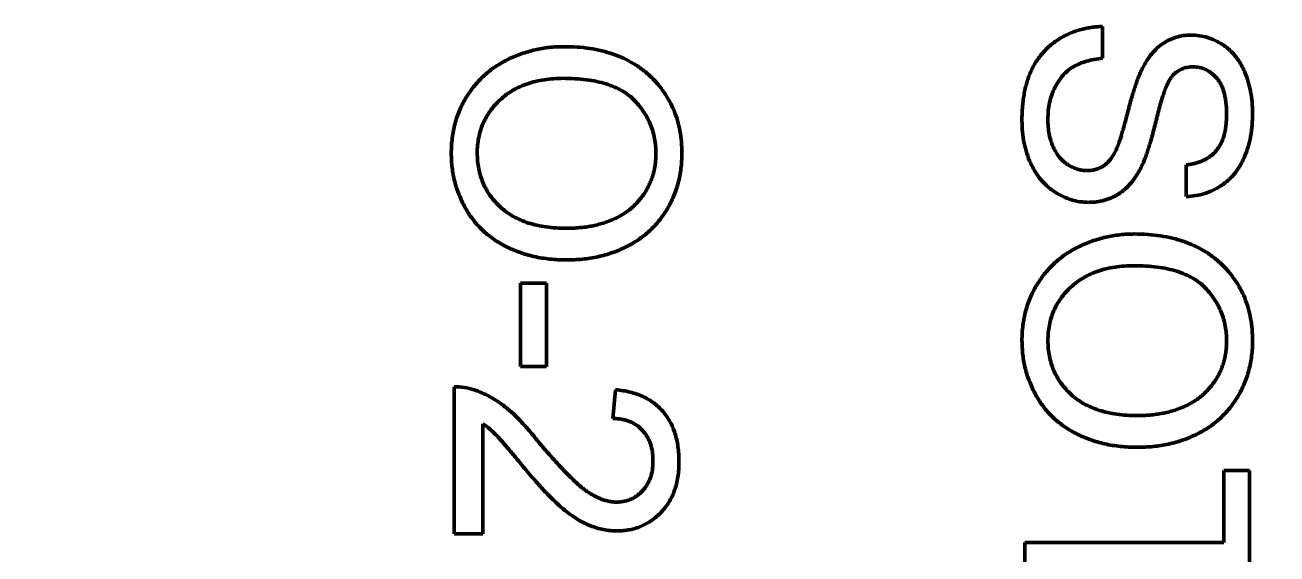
# Model space of a CAD drawing. Header units: millimetres. Extents: x 71 to 428, y 120 to 295.
# Drawn here: x 369.291 to 370.684, y 193.155 to 193.743 of the extents above; entities that cross this region are included whole.
import ezdxf

# ---------------------------------------------------------------- set-up
doc = ezdxf.new("R2010")
doc.units = ezdxf.units.MM
doc.header["$LTSCALE"] = 0.75
doc.layers.add('Dim', color=3, linetype='Continuous', lineweight=25)
doc.layers.add('Visible', color=7, linetype='Continuous', lineweight=50)
doc.styles.get("Standard").update_dxf_attribs({"font": 'arial.ttf'})
doc.dimstyles.new('Dim-ISO-25', dxfattribs={"dimtxt": 3.5, "dimasz": 3.5, "dimexe": 2.1, "dimexo": 2.1, "dimgap": 1.4, "dimtad": 1, "dimzin": 12, "dimdsep": 46, "dimtxsty": 'Standard', "dimcen": 0, "dimazin": 3, "dimtp": 0.1, "dimtm": 0.1, "dimtfac": 0.714286, "dimtmove": 0, "dimatfit": 3, "dimfxl": 1, "dimtzin": 12, "dimarcsym": 0})

# ---------------------------------------------------------------- blocks, each defined once
blk = doc.blocks.new('*D122')
at = {"color": 0, "linetype": 'ByBlock', "lineweight": -2}
for p, q in [((391.3964, 202.3983), (391.3964, 119.8711)), ((354.8964, 148.7044), (354.8964, 119.8711)), ((391.3964, 121.9711), (354.8964, 121.9711))]:
    blk.add_line(p, q, dxfattribs=at)
at = {"color": 0, "linetype": 'ByBlock'}
for points in [[(354.8964, 121.9711), (358.3964, 122.5544), (358.3964, 121.3878)], [(391.3964, 121.9711), (387.8964, 122.5544), (387.8964, 121.3878)]]:
    blk.add_solid(points, dxfattribs=at)
at = {"layer": 'Defpoints', "color": 0, "linetype": 'ByBlock'}
for p in [(391.3964, 204.4983), (354.8964, 150.8044)]:
    blk.add_point(p, dxfattribs=at)
at = {"color": 0, "linetype": 'ByBlock', "lineweight": -2, "insert": (373.1464, 125.1593), "char_height": 3.5, "attachment_point": 5}
blk.add_mtext('\\A0;36.5', dxfattribs=at)

msp = doc.modelspace()

# ---------------------------------------------------------------- linework, layer by layer
at = {"layer": 'Visible'}
for p, q in [((370.4898, 193.7411), (370.4898, 193.7058)), ((370.5828, 193.5519), (370.5828, 193.5872)), ((369.8424, 193.3628), (369.8424, 193.4558)), ((369.8424, 193.4558), (369.8713, 193.4558)), ((369.8713, 193.4558), (369.8713, 193.3628)), ((369.8713, 193.3628), (369.8424, 193.3628)), ((369.7687, 193.1769), (369.7687, 193.3404)), ((369.945, 193.3052), (369.9482, 193.3372)), ((369.8007, 193.2992), (369.8007, 193.1769)), ((370.6245, 193.1673), (370.6245, 193.2475)), ((370.6245, 193.2475), (370.6533, 193.2475)), ((370.6533, 193.2475), (370.6533, 193.0519)), ((369.8007, 193.1769), (369.7687, 193.1769)), ((370.4033, 193.1321), (370.4033, 193.1673)), ((370.4033, 193.1673), (370.6245, 193.1673))]:
    msp.add_line(p, q, dxfattribs=at)
at = {"layer": 'Visible', "extrusion": (0, 0, -1)}
msp.add_circle((-354.8964, 204.496), 47.93, dxfattribs=at)
at = {"layer": 'Visible'}
msp.add_arc((369.7706, 193.2774), 0.063, 71.1528, 91.7031, dxfattribs=at)
for points, knots in [([(370.4001, 193.6363), (370.4001, 193.6391), (370.4002, 193.6444), (370.4007, 193.6522), (370.4015, 193.6597), (370.4026, 193.6669), (370.4041, 193.6737), (370.4059, 193.6802), (370.408, 193.6864), (370.4105, 193.6922), (370.4133, 193.6977), (370.4164, 193.7029), (370.4199, 193.7078), (370.4237, 193.7123), (370.4278, 193.7167), (370.4323, 193.7206), (370.437, 193.7243), (370.4421, 193.7276), (370.4475, 193.7306), (370.453, 193.7333), (370.4587, 193.7356), (370.4646, 193.7374), (370.4707, 193.7389), (370.4769, 193.74), (370.4833, 193.7408), (370.4877, 193.741), (370.4898, 193.7411)], [0, 0, 0, 0, 0.052493, 0.102825, 0.151397, 0.198033, 0.242876, 0.285999, 0.327849, 0.368395, 0.407852, 0.446838, 0.485166, 0.523341, 0.561602, 0.59992, 0.638496, 0.677791, 0.71729, 0.756605, 0.796068, 0.835886, 0.875714, 0.916263, 0.95776, 1, 1, 1, 1]), ([(370.534, 193.6945), (370.5356, 193.6975), (370.5387, 193.7031), (370.5442, 193.7108), (370.5502, 193.7172), (370.5569, 193.7224), (370.5641, 193.7265), (370.5717, 193.7293), (370.5797, 193.7312), (370.5853, 193.7313), (370.5881, 193.7314)], [0, 0, 0, 0, 0.144805, 0.279512, 0.406394, 0.527502, 0.645393, 0.761885, 0.878942, 1, 1, 1, 1]), ([(370.5881, 193.7314), (370.5912, 193.7313), (370.5973, 193.7311), (370.6064, 193.729), (370.6151, 193.7256), (370.622, 193.7218), (370.6272, 193.7181), (370.631, 193.715), (370.6344, 193.7116), (370.6377, 193.7078), (370.6406, 193.7038), (370.6434, 193.6995), (370.6458, 193.6948), (370.6489, 193.6882), (370.652, 193.6794), (370.6546, 193.6683), (370.6562, 193.6567), (370.6564, 193.6487), (370.6565, 193.6446)], [0, 0, 0, 0, 0.074995, 0.149165, 0.223664, 0.300412, 0.33957, 0.378921, 0.418096, 0.45823, 0.498427, 0.539708, 0.582216, 0.625824, 0.715481, 0.807384, 0.901634, 1, 1, 1, 1]), ([(369.7655, 193.6), (369.7655, 193.6029), (369.7656, 193.6086), (369.7665, 193.617), (369.7677, 193.6252), (369.7696, 193.6332), (369.772, 193.6409), (369.7749, 193.6484), (369.7783, 193.6557), (369.7823, 193.6627), (369.7867, 193.6693), (369.7915, 193.6756), (369.7967, 193.6815), (369.8024, 193.6869), (369.8083, 193.692), (369.8147, 193.6965), (369.8214, 193.7007), (369.8285, 193.7045), (369.8358, 193.7078), (369.8433, 193.7107), (369.8509, 193.7131), (369.8586, 193.7151), (369.8664, 193.7167), (369.8743, 193.7178), (369.8823, 193.7185), (369.8877, 193.7186), (369.8904, 193.7186)], [0, 0, 0, 0, 0.044697, 0.088534, 0.131409, 0.173814, 0.215715, 0.257247, 0.298848, 0.340604, 0.382029, 0.42297, 0.463632, 0.504048, 0.544591, 0.584964, 0.626265, 0.667979, 0.709943, 0.751382, 0.792619, 0.833948, 0.875008, 0.916446, 0.957907, 1, 1, 1, 1]), ([(369.8904, 193.7186), (369.8954, 193.7185), (369.9052, 193.7184), (369.9194, 193.7168), (369.9328, 193.7142), (369.9453, 193.7105), (369.957, 193.7059), (369.9679, 193.7002), (369.9779, 193.6934), (369.9871, 193.6857), (369.9952, 193.677), (370.0024, 193.6678), (370.0084, 193.658), (370.0134, 193.6475), (370.0172, 193.6365), (370.0199, 193.6248), (370.0216, 193.6125), (370.0218, 193.6042), (370.0219, 193.5999)], [0, 0, 0, 0, 0.075226, 0.146575, 0.2145, 0.27953, 0.342403, 0.403496, 0.463762, 0.523864, 0.583252, 0.641302, 0.698898, 0.756295, 0.814628, 0.874325, 0.935783, 1, 1, 1, 1]), ([(370.4898, 193.7058), (370.4867, 193.7054), (370.4806, 193.7047), (370.472, 193.7026), (370.4642, 193.6999), (370.4572, 193.6966), (370.4511, 193.6922), (370.4456, 193.6869), (370.4408, 193.6804), (370.4365, 193.6732), (370.4332, 193.6651), (370.4307, 193.6565), (370.4292, 193.6473), (370.429, 193.6411), (370.4289, 193.6379)], [0, 0, 0, 0, 0.093796, 0.180188, 0.260363, 0.334847, 0.407093, 0.481448, 0.559271, 0.64227, 0.728586, 0.815978, 0.906035, 1, 1, 1, 1]), ([(370.5904, 193.6962), (370.5882, 193.6961), (370.584, 193.6959), (370.5781, 193.6941), (370.5727, 193.6913), (370.5698, 193.6886), (370.5683, 193.6872)], [0, 0, 0, 0, 0.262741, 0.509957, 0.753327, 1, 1, 1, 1]), ([(370.6277, 193.6432), (370.6276, 193.6455), (370.6276, 193.6498), (370.627, 193.656), (370.6262, 193.6617), (370.625, 193.667), (370.6235, 193.6719), (370.6216, 193.6763), (370.6194, 193.6801), (370.6168, 193.6836), (370.614, 193.6865), (370.611, 193.6891), (370.608, 193.6913), (370.6047, 193.6931), (370.6013, 193.6945), (370.5978, 193.6954), (370.5941, 193.6961), (370.5916, 193.6961), (370.5904, 193.6962)], [0, 0, 0, 0, 0.091511, 0.177143, 0.257108, 0.331198, 0.400592, 0.465625, 0.526973, 0.585443, 0.641399, 0.695044, 0.746782, 0.796959, 0.847545, 0.897439, 0.947649, 1, 1, 1, 1]), ([(369.89, 193.6834), (369.8864, 193.6833), (369.8793, 193.6832), (369.8691, 193.682), (369.8594, 193.6802), (369.8503, 193.6776), (369.8418, 193.6743), (369.8339, 193.6702), (369.8265, 193.6654), (369.8199, 193.6598), (369.8139, 193.6537), (369.8086, 193.6472), (369.8042, 193.6403), (369.8006, 193.633), (369.7978, 193.6253), (369.7958, 193.6173), (369.7945, 193.6088), (369.7944, 193.6031), (369.7943, 193.6002)], [0, 0, 0, 0, 0.075964, 0.148125, 0.217201, 0.2833, 0.347202, 0.4093, 0.470426, 0.531588, 0.591739, 0.650258, 0.707303, 0.764208, 0.821148, 0.879119, 0.938423, 1, 1, 1, 1]), ([(369.993, 193.5997), (369.993, 193.6025), (369.9929, 193.608), (369.9917, 193.6162), (369.9898, 193.6241), (369.9873, 193.6316), (369.9839, 193.6389), (369.9797, 193.6458), (369.9749, 193.6525), (369.9694, 193.6588), (369.963, 193.6647), (369.9554, 193.6697), (369.9469, 193.6739), (369.9374, 193.6774), (369.927, 193.6801), (369.9155, 193.682), (369.9031, 193.6831), (369.8945, 193.6833), (369.89, 193.6834)], [0, 0, 0, 0, 0.055943, 0.110382, 0.164048, 0.216759, 0.269601, 0.323009, 0.377581, 0.433449, 0.490922, 0.550625, 0.613117, 0.679861, 0.751358, 0.828261, 0.910795, 1, 1, 1, 1]), ([(370.5063, 193.6074), (370.5067, 193.6083), (370.5075, 193.6103), (370.5086, 193.6137), (370.51, 193.6178), (370.5114, 193.6225), (370.5129, 193.628), (370.5147, 193.6342), (370.5165, 193.6411), (370.5184, 193.6485), (370.5204, 193.6559), (370.5224, 193.6631), (370.5244, 193.6696), (370.5264, 193.6757), (370.5283, 193.6811), (370.5302, 193.6861), (370.532, 193.6905), (370.5334, 193.6932), (370.534, 193.6945)], [0, 0, 0, 0, 0.0312, 0.070487, 0.117215, 0.171576, 0.234122, 0.303963, 0.382156, 0.467646, 0.554335, 0.635074, 0.710037, 0.779092, 0.842966, 0.901001, 0.953246, 1, 1, 1, 1]), ([(370.5683, 193.6872), (370.5675, 193.6863), (370.5659, 193.6844), (370.5637, 193.6809), (370.5615, 193.6764), (370.5594, 193.6711), (370.5572, 193.6649), (370.5549, 193.6579), (370.5527, 193.6499), (370.5505, 193.6413), (370.5484, 193.6326), (370.5462, 193.6243), (370.5442, 193.6168), (370.5422, 193.6099), (370.5402, 193.6036), (370.5383, 193.5981), (370.5365, 193.5933), (370.5353, 193.5903), (370.5347, 193.5889)], [0, 0, 0, 0, 0.032743, 0.07241, 0.119611, 0.174673, 0.237345, 0.308352, 0.38763, 0.474784, 0.563332, 0.645136, 0.720203, 0.789134, 0.851497, 0.907331, 0.956969, 1, 1, 1, 1]), ([(370.6565, 193.6446), (370.6564, 193.6402), (370.6562, 193.6315), (370.6546, 193.619), (370.6517, 193.6072), (370.6486, 193.598), (370.6453, 193.5912), (370.6428, 193.5864), (370.6399, 193.5819), (370.6368, 193.5777), (370.6334, 193.5738), (370.6297, 193.5703), (370.6259, 193.567), (370.6203, 193.563), (370.6129, 193.5588), (370.6034, 193.5552), (370.5933, 193.5527), (370.5863, 193.5522), (370.5828, 193.5519)], [0, 0, 0, 0, 0.100475, 0.195644, 0.286083, 0.372983, 0.415026, 0.456052, 0.495939, 0.535566, 0.574087, 0.612519, 0.651081, 0.689513, 0.766237, 0.84235, 0.919974, 1, 1, 1, 1]), ([(370.5828, 193.5872), (370.5846, 193.5874), (370.5881, 193.5879), (370.5932, 193.589), (370.5979, 193.5905), (370.6023, 193.5923), (370.6063, 193.5944), (370.61, 193.597), (370.6133, 193.5999), (370.6164, 193.6031), (370.619, 193.6067), (370.6214, 193.6108), (370.6233, 193.6152), (370.6249, 193.62), (370.6261, 193.6253), (370.6271, 193.6309), (370.6275, 193.6369), (370.6276, 193.6411), (370.6277, 193.6432)], [0, 0, 0, 0, 0.067155, 0.131403, 0.192732, 0.251253, 0.307704, 0.362699, 0.417778, 0.472304, 0.527873, 0.58523, 0.645057, 0.707952, 0.774434, 0.84494, 0.920404, 1, 1, 1, 1]), ([(370.4743, 193.5455), (370.471, 193.5457), (370.4645, 193.5459), (370.455, 193.5482), (370.4457, 193.5517), (370.4383, 193.5558), (370.4327, 193.5597), (370.4287, 193.5629), (370.425, 193.5665), (370.4214, 193.5704), (370.4181, 193.5746), (370.4151, 193.5791), (370.4123, 193.5839), (370.4089, 193.5908), (370.4053, 193.5999), (370.4023, 193.6115), (370.4004, 193.6237), (370.4002, 193.6321), (370.4001, 193.6363)], [0, 0, 0, 0, 0.074816, 0.148535, 0.223872, 0.301297, 0.340894, 0.38034, 0.420127, 0.45995, 0.500831, 0.541907, 0.584439, 0.62808, 0.717267, 0.80786, 0.901925, 1, 1, 1, 1]), ([(370.4289, 193.6379), (370.429, 193.6351), (370.4291, 193.6295), (370.4303, 193.6216), (370.4321, 193.6141), (370.4347, 193.6072), (370.4379, 193.6009), (370.4417, 193.5955), (370.4461, 193.5909), (370.4511, 193.5872), (370.4563, 193.5844), (370.4616, 193.5823), (370.4671, 193.581), (370.4707, 193.5809), (370.4726, 193.5808)], [0, 0, 0, 0, 0.105584, 0.205868, 0.300947, 0.393002, 0.480949, 0.562874, 0.641461, 0.717742, 0.791772, 0.862716, 0.931777, 1, 1, 1, 1]), ([(369.8933, 193.4814), (369.8902, 193.4815), (369.884, 193.4816), (369.875, 193.4823), (369.8662, 193.4835), (369.8576, 193.4851), (369.8493, 193.4873), (369.8412, 193.4899), (369.8334, 193.493), (369.8258, 193.4966), (369.8186, 193.5006), (369.8118, 193.505), (369.8055, 193.5098), (369.7996, 193.515), (369.7942, 193.5206), (369.7893, 193.5266), (369.7847, 193.533), (369.7807, 193.5398), (369.7772, 193.5468), (369.774, 193.554), (369.7714, 193.5613), (369.7692, 193.5688), (369.7676, 193.5764), (369.7663, 193.5842), (369.7656, 193.592), (369.7655, 193.5974), (369.7655, 193.6)], [0, 0, 0, 0, 0.04756, 0.093962, 0.139112, 0.183626, 0.227457, 0.270703, 0.313611, 0.35626, 0.398366, 0.439557, 0.480045, 0.519888, 0.559658, 0.599421, 0.639208, 0.679668, 0.72002, 0.759859, 0.79956, 0.839199, 0.878956, 0.918794, 0.959083, 1, 1, 1, 1]), ([(369.7943, 193.6002), (369.7944, 193.5972), (369.7946, 193.5914), (369.7958, 193.5828), (369.7979, 193.5747), (369.8006, 193.5669), (369.8044, 193.5596), (369.8087, 193.5527), (369.8141, 193.5462), (369.8201, 193.5401), (369.8269, 193.5346), (369.8344, 193.5297), (369.8427, 193.5257), (369.8515, 193.5223), (369.8611, 193.5198), (369.8713, 193.518), (369.8822, 193.5169), (369.8897, 193.5168), (369.8935, 193.5167)], [0, 0, 0, 0, 0.061055, 0.119545, 0.176806, 0.232956, 0.288583, 0.344667, 0.401662, 0.46054, 0.520477, 0.581213, 0.643431, 0.707961, 0.775371, 0.846414, 0.921152, 1, 1, 1, 1]), ([(370.0219, 193.5999), (370.0218, 193.5971), (370.0217, 193.5914), (370.021, 193.5832), (370.0197, 193.5751), (370.0179, 193.5672), (370.0156, 193.5596), (370.0128, 193.5521), (370.0094, 193.5449), (370.0056, 193.5379), (370.0013, 193.5312), (369.9965, 193.525), (369.9914, 193.5191), (369.9859, 193.5136), (369.9799, 193.5085), (369.9736, 193.5039), (369.9669, 193.4996), (369.9597, 193.4958), (369.9523, 193.4924), (369.9446, 193.4895), (369.9367, 193.487), (369.9285, 193.4849), (369.92, 193.4834), (369.9113, 193.4822), (369.9024, 193.4816), (369.8963, 193.4815), (369.8933, 193.4814)], [0, 0, 0, 0, 0.043099, 0.085587, 0.126908, 0.167967, 0.20845, 0.249025, 0.289281, 0.33001, 0.370598, 0.410466, 0.450033, 0.489688, 0.529116, 0.569037, 0.609703, 0.650759, 0.692509, 0.734219, 0.776707, 0.819552, 0.863351, 0.907839, 0.953334, 1, 1, 1, 1]), ([(369.8935, 193.5167), (369.896, 193.5167), (369.9009, 193.5168), (369.908, 193.5173), (369.9149, 193.518), (369.9216, 193.5191), (369.9281, 193.5206), (369.9343, 193.5223), (369.9402, 193.5243), (369.946, 193.5267), (369.9514, 193.5293), (369.9566, 193.5323), (369.9614, 193.5356), (369.9659, 193.539), (369.97, 193.5429), (369.9739, 193.547), (369.9775, 193.5515), (369.9807, 193.5562), (369.9836, 193.5611), (369.9861, 193.5661), (369.9883, 193.5713), (369.99, 193.5767), (369.9914, 193.5823), (369.9924, 193.5879), (369.9929, 193.5938), (369.993, 193.5977), (369.993, 193.5997)], [0, 0, 0, 0, 0.050852, 0.099752, 0.147438, 0.194086, 0.239171, 0.28334, 0.326577, 0.368936, 0.410572, 0.451051, 0.490877, 0.530044, 0.568937, 0.607578, 0.64642, 0.685679, 0.724799, 0.763513, 0.802173, 0.84074, 0.879649, 0.919071, 0.959098, 1, 1, 1, 1]), ([(370.4726, 193.5808), (370.4744, 193.5809), (370.4779, 193.581), (370.483, 193.5821), (370.4878, 193.5842), (370.4922, 193.5868), (370.4963, 193.5905), (370.5001, 193.5952), (370.5035, 193.6009), (370.5053, 193.6052), (370.5063, 193.6074)], [0, 0, 0, 0, 0.117768, 0.230176, 0.339843, 0.450625, 0.566943, 0.696021, 0.839438, 1, 1, 1, 1]), ([(370.5347, 193.5889), (370.5339, 193.5871), (370.5323, 193.5836), (370.5295, 193.5786), (370.5266, 193.5739), (370.5235, 193.5696), (370.5203, 193.5657), (370.5169, 193.5622), (370.5133, 193.5589), (370.5095, 193.5561), (370.5056, 193.5536), (370.5016, 193.5514), (370.4974, 193.5497), (370.493, 193.5481), (370.4885, 193.547), (370.4839, 193.5461), (370.4791, 193.5456), (370.4759, 193.5456), (370.4743, 193.5455)], [0, 0, 0, 0, 0.074931, 0.147078, 0.216364, 0.282503, 0.346688, 0.408836, 0.469262, 0.528432, 0.587001, 0.644416, 0.702189, 0.759767, 0.81849, 0.877633, 0.93802, 1, 1, 1, 1]), ([(370.4001, 193.3917), (370.4001, 193.3946), (370.4002, 193.4003), (370.4011, 193.4087), (370.4024, 193.4169), (370.4042, 193.4248), (370.4066, 193.4326), (370.4095, 193.4401), (370.4129, 193.4473), (370.4169, 193.4543), (370.4213, 193.461), (370.4261, 193.4673), (370.4313, 193.4731), (370.437, 193.4785), (370.4429, 193.4836), (370.4493, 193.4882), (370.456, 193.4924), (370.4631, 193.4961), (370.4704, 193.4995), (370.4779, 193.5023), (370.4855, 193.5048), (370.4932, 193.5068), (370.501, 193.5084), (370.5089, 193.5094), (370.5169, 193.5102), (370.5223, 193.5103), (370.525, 193.5103)], [0, 0, 0, 0, 0.044697, 0.088534, 0.131409, 0.173814, 0.215715, 0.257247, 0.298848, 0.340604, 0.382029, 0.42297, 0.463632, 0.504048, 0.544591, 0.584964, 0.626265, 0.667979, 0.709943, 0.751382, 0.792619, 0.833948, 0.875008, 0.916446, 0.957907, 1, 1, 1, 1]), ([(370.525, 193.5103), (370.53, 193.5102), (370.5398, 193.51), (370.554, 193.5084), (370.5674, 193.5059), (370.5799, 193.5022), (370.5916, 193.4975), (370.6026, 193.4919), (370.6126, 193.4851), (370.6217, 193.4773), (370.6298, 193.4687), (370.637, 193.4595), (370.6431, 193.4496), (370.648, 193.4392), (370.6518, 193.4281), (370.6545, 193.4164), (370.6562, 193.4042), (370.6564, 193.3958), (370.6565, 193.3915)], [0, 0, 0, 0, 0.075226, 0.146575, 0.2145, 0.27953, 0.342403, 0.403496, 0.463762, 0.523864, 0.583252, 0.641302, 0.698898, 0.756295, 0.814628, 0.874325, 0.935783, 1, 1, 1, 1]), ([(370.5246, 193.475), (370.521, 193.475), (370.514, 193.4749), (370.5037, 193.4737), (370.494, 193.4718), (370.4849, 193.4693), (370.4764, 193.4659), (370.4685, 193.4619), (370.4612, 193.457), (370.4545, 193.4515), (370.4485, 193.4454), (370.4432, 193.4389), (370.4388, 193.4319), (370.4352, 193.4247), (370.4324, 193.417), (370.4304, 193.4089), (370.4292, 193.4005), (370.429, 193.3948), (370.4289, 193.3918)], [0, 0, 0, 0, 0.075964, 0.148125, 0.217201, 0.2833, 0.347202, 0.4093, 0.470426, 0.531588, 0.591739, 0.650258, 0.707303, 0.764208, 0.821148, 0.879119, 0.938423, 1, 1, 1, 1]), ([(370.6277, 193.3913), (370.6276, 193.3941), (370.6275, 193.3997), (370.6263, 193.4079), (370.6244, 193.4157), (370.6219, 193.4233), (370.6185, 193.4305), (370.6144, 193.4375), (370.6096, 193.4442), (370.604, 193.4505), (370.5976, 193.4564), (370.59, 193.4614), (370.5815, 193.4656), (370.5721, 193.4691), (370.5616, 193.4718), (370.5501, 193.4736), (370.5377, 193.4748), (370.5291, 193.475), (370.5246, 193.475)], [0, 0, 0, 0, 0.055943, 0.110382, 0.164048, 0.216759, 0.269601, 0.323009, 0.377581, 0.433449, 0.490922, 0.550625, 0.613117, 0.679861, 0.751358, 0.828261, 0.910795, 1, 1, 1, 1]), ([(370.5279, 193.2731), (370.5248, 193.2732), (370.5187, 193.2733), (370.5096, 193.274), (370.5008, 193.2752), (370.4922, 193.2768), (370.4839, 193.279), (370.4758, 193.2816), (370.468, 193.2847), (370.4604, 193.2882), (370.4532, 193.2922), (370.4465, 193.2966), (370.4401, 193.3015), (370.4342, 193.3066), (370.4288, 193.3122), (370.4239, 193.3183), (370.4193, 193.3247), (370.4153, 193.3314), (370.4118, 193.3385), (370.4086, 193.3457), (370.406, 193.353), (370.4038, 193.3605), (370.4022, 193.3681), (370.401, 193.3758), (370.4003, 193.3837), (370.4002, 193.389), (370.4001, 193.3917)], [0, 0, 0, 0, 0.04756, 0.093962, 0.139112, 0.183626, 0.227457, 0.270703, 0.313611, 0.35626, 0.398366, 0.439557, 0.480045, 0.519888, 0.559658, 0.599421, 0.639208, 0.679668, 0.72002, 0.759859, 0.79956, 0.839199, 0.878956, 0.918794, 0.959083, 1, 1, 1, 1]), ([(370.4289, 193.3918), (370.429, 193.3889), (370.4292, 193.383), (370.4304, 193.3745), (370.4325, 193.3664), (370.4352, 193.3586), (370.439, 193.3513), (370.4434, 193.3443), (370.4487, 193.3379), (370.4547, 193.3317), (370.4615, 193.3262), (370.469, 193.3214), (370.4773, 193.3174), (370.4861, 193.314), (370.4957, 193.3115), (370.5059, 193.3096), (370.5168, 193.3085), (370.5243, 193.3084), (370.5282, 193.3084)], [0, 0, 0, 0, 0.061055, 0.119545, 0.176806, 0.232956, 0.288583, 0.344667, 0.401662, 0.46054, 0.520477, 0.581213, 0.643431, 0.707961, 0.775371, 0.846414, 0.921152, 1, 1, 1, 1]), ([(370.6565, 193.3915), (370.6565, 193.3887), (370.6564, 193.3831), (370.6556, 193.3748), (370.6543, 193.3668), (370.6525, 193.3589), (370.6502, 193.3512), (370.6474, 193.3438), (370.644, 193.3366), (370.6402, 193.3296), (370.6359, 193.3229), (370.6312, 193.3166), (370.626, 193.3108), (370.6205, 193.3052), (370.6146, 193.3002), (370.6083, 193.2955), (370.6015, 193.2913), (370.5944, 193.2875), (370.5869, 193.2841), (370.5792, 193.2812), (370.5713, 193.2787), (370.5631, 193.2766), (370.5546, 193.2751), (370.5459, 193.2739), (370.537, 193.2733), (370.531, 193.2732), (370.5279, 193.2731)], [0, 0, 0, 0, 0.043099, 0.085587, 0.126908, 0.167967, 0.20845, 0.249025, 0.289281, 0.33001, 0.370598, 0.410466, 0.450033, 0.489688, 0.529116, 0.569037, 0.609703, 0.650759, 0.692509, 0.734219, 0.776707, 0.819552, 0.863351, 0.907839, 0.953334, 1, 1, 1, 1]), ([(370.5282, 193.3084), (370.5306, 193.3084), (370.5355, 193.3084), (370.5426, 193.309), (370.5495, 193.3097), (370.5562, 193.3108), (370.5627, 193.3123), (370.5689, 193.3139), (370.5749, 193.316), (370.5806, 193.3184), (370.586, 193.321), (370.5912, 193.324), (370.596, 193.3272), (370.6005, 193.3307), (370.6047, 193.3346), (370.6085, 193.3387), (370.6121, 193.3431), (370.6153, 193.3478), (370.6183, 193.3527), (370.6208, 193.3578), (370.6229, 193.363), (370.6246, 193.3684), (370.626, 193.3739), (370.627, 193.3796), (370.6275, 193.3854), (370.6276, 193.3894), (370.6277, 193.3913)], [0, 0, 0, 0, 0.050852, 0.099752, 0.147438, 0.194086, 0.239171, 0.28334, 0.326577, 0.368936, 0.410572, 0.451051, 0.490877, 0.530044, 0.568937, 0.607578, 0.64642, 0.685679, 0.724799, 0.763513, 0.802173, 0.84074, 0.879649, 0.919071, 0.959098, 1, 1, 1, 1]), ([(369.7909, 193.3371), (369.7939, 193.336), (369.7998, 193.3338), (369.8084, 193.3295), (369.817, 193.3243), (369.8239, 193.3193), (369.8295, 193.3147), (369.8339, 193.3109), (369.8383, 193.3066), (369.8429, 193.3019), (369.8476, 193.2969), (369.8524, 193.2915), (369.8573, 193.2856), (369.8605, 193.2815), (369.8622, 193.2794)], [0, 0, 0, 0, 0.100388, 0.204407, 0.310686, 0.422157, 0.480685, 0.543238, 0.6095, 0.679555, 0.753841, 0.831641, 0.913813, 1, 1, 1, 1]), ([(369.9482, 193.3372), (369.951, 193.3369), (369.9564, 193.3362), (369.9643, 193.3346), (369.9716, 193.3324), (369.9785, 193.3297), (369.9848, 193.3264), (369.9907, 193.3226), (369.9959, 193.3182), (370.0007, 193.3132), (370.005, 193.3078), (370.0087, 193.3019), (370.0118, 193.2955), (370.0143, 193.2887), (370.0163, 193.2814), (370.0177, 193.2737), (370.0185, 193.2655), (370.0186, 193.2599), (370.0187, 193.2571)], [0, 0, 0, 0, 0.070675, 0.137493, 0.201473, 0.262869, 0.32255, 0.380737, 0.43822, 0.495487, 0.553484, 0.611346, 0.670644, 0.731587, 0.794183, 0.859445, 0.928208, 1, 1, 1, 1]), ([(369.8471, 193.2495), (369.8453, 193.2517), (369.8419, 193.2559), (369.837, 193.2618), (369.8325, 193.2671), (369.8285, 193.272), (369.8249, 193.2761), (369.8219, 193.2798), (369.8191, 193.2827), (369.815, 193.2873), (369.8092, 193.293), (369.8035, 193.2972), (369.8007, 193.2992)], [0, 0, 0, 0, 0.1242, 0.23683, 0.339495, 0.431254, 0.511455, 0.581223, 0.640495, 0.688308, 0.850333, 1, 1, 1, 1]), ([(369.9898, 193.2578), (369.9898, 193.2595), (369.9897, 193.2629), (369.9892, 193.2679), (369.9883, 193.2726), (369.987, 193.2771), (369.9853, 193.2812), (369.9832, 193.2852), (369.9808, 193.2888), (369.978, 193.2922), (369.9749, 193.2952), (369.9715, 193.2979), (369.9677, 193.3001), (369.9637, 193.3019), (369.9595, 193.3033), (369.9549, 193.3044), (369.95, 193.305), (369.9467, 193.3051), (369.945, 193.3052)], [0, 0, 0, 0, 0.070696, 0.138358, 0.20337, 0.2657, 0.327256, 0.386512, 0.445858, 0.505173, 0.56378, 0.622343, 0.680824, 0.739795, 0.800801, 0.864239, 0.930631, 1, 1, 1, 1]), ([(369.8622, 193.2794), (369.8649, 193.2762), (369.8701, 193.27), (369.8778, 193.2613), (369.885, 193.2533), (369.8918, 193.2462), (369.8981, 193.2399), (369.9038, 193.2344), (369.909, 193.2297), (369.9139, 193.2258), (369.9186, 193.2226), (369.9231, 193.2198), (369.9276, 193.2175), (369.932, 193.2156), (369.9364, 193.214), (369.9408, 193.213), (369.9451, 193.2123), (369.948, 193.2122), (369.9494, 193.2122)], [0, 0, 0, 0, 0.11141, 0.214526, 0.309417, 0.396087, 0.474284, 0.544374, 0.60642, 0.660582, 0.709794, 0.756451, 0.800767, 0.843168, 0.884295, 0.923885, 0.962359, 1, 1, 1, 1]), ([(369.9494, 193.2122), (369.9508, 193.2122), (369.9535, 193.2123), (369.9576, 193.213), (369.9615, 193.2139), (369.9651, 193.2153), (369.9687, 193.217), (369.972, 193.2193), (369.9752, 193.2219), (369.9782, 193.2248), (369.981, 193.228), (369.9833, 193.2316), (369.9854, 193.2354), (369.987, 193.2394), (369.9883, 193.2436), (369.9892, 193.2481), (369.9897, 193.2529), (369.9898, 193.2561), (369.9898, 193.2578)], [0, 0, 0, 0, 0.061762, 0.121174, 0.179421, 0.236843, 0.294322, 0.353191, 0.412721, 0.474522, 0.537057, 0.599591, 0.662367, 0.725246, 0.790316, 0.857724, 0.927232, 1, 1, 1, 1]), ([(370.0187, 193.2571), (370.0186, 193.2542), (370.0185, 193.2486), (370.0176, 193.2403), (370.016, 193.2326), (370.0139, 193.2253), (370.0111, 193.2185), (370.0076, 193.2121), (370.0036, 193.2062), (369.999, 193.2008), (369.9939, 193.196), (369.9884, 193.1917), (369.9827, 193.1882), (369.9767, 193.1852), (369.9704, 193.1829), (369.9637, 193.1814), (369.9568, 193.1803), (369.9521, 193.1802), (369.9497, 193.1802)], [0, 0, 0, 0, 0.074712, 0.145539, 0.213339, 0.278615, 0.342094, 0.40389, 0.465063, 0.526577, 0.587328, 0.64638, 0.704345, 0.761672, 0.819418, 0.878039, 0.937796, 1, 1, 1, 1]), ([(369.9497, 193.1802), (369.9472, 193.1802), (369.9423, 193.1804), (369.9348, 193.1814), (369.9275, 193.1833), (369.9202, 193.1857), (369.9128, 193.1891), (369.9053, 193.1933), (369.8976, 193.1985), (369.8911, 193.2035), (369.8856, 193.2082), (369.8811, 193.2124), (369.8764, 193.2172), (369.8711, 193.2224), (369.8656, 193.2284), (369.8597, 193.2349), (369.8535, 193.242), (369.8493, 193.247), (369.8471, 193.2495)], [0, 0, 0, 0, 0.057945, 0.116018, 0.174826, 0.234683, 0.296827, 0.364061, 0.436192, 0.51426, 0.556976, 0.604856, 0.657675, 0.715751, 0.77884, 0.847501, 0.921228, 1, 1, 1, 1])]:
    msp.add_open_spline(points, degree=3, knots=knots, dxfattribs=at)

# ---------------------------------------------------------------- dimensions: what is measured, and where the dimension line sits
at = {"layer": 'Dim'}
dim = msp.add_linear_dim(base=(354.8964, 121.9711), p1=(391.3964, 204.4983), p2=(354.8964, 150.8044), dimstyle='Dim-ISO-25', dxfattribs=at)
dim.commit()
dim.dimension.update_dxf_attribs({"geometry": '*D122', "text_midpoint": (373.1464, 125.1593)})

doc.saveas('drawing.dxf')
